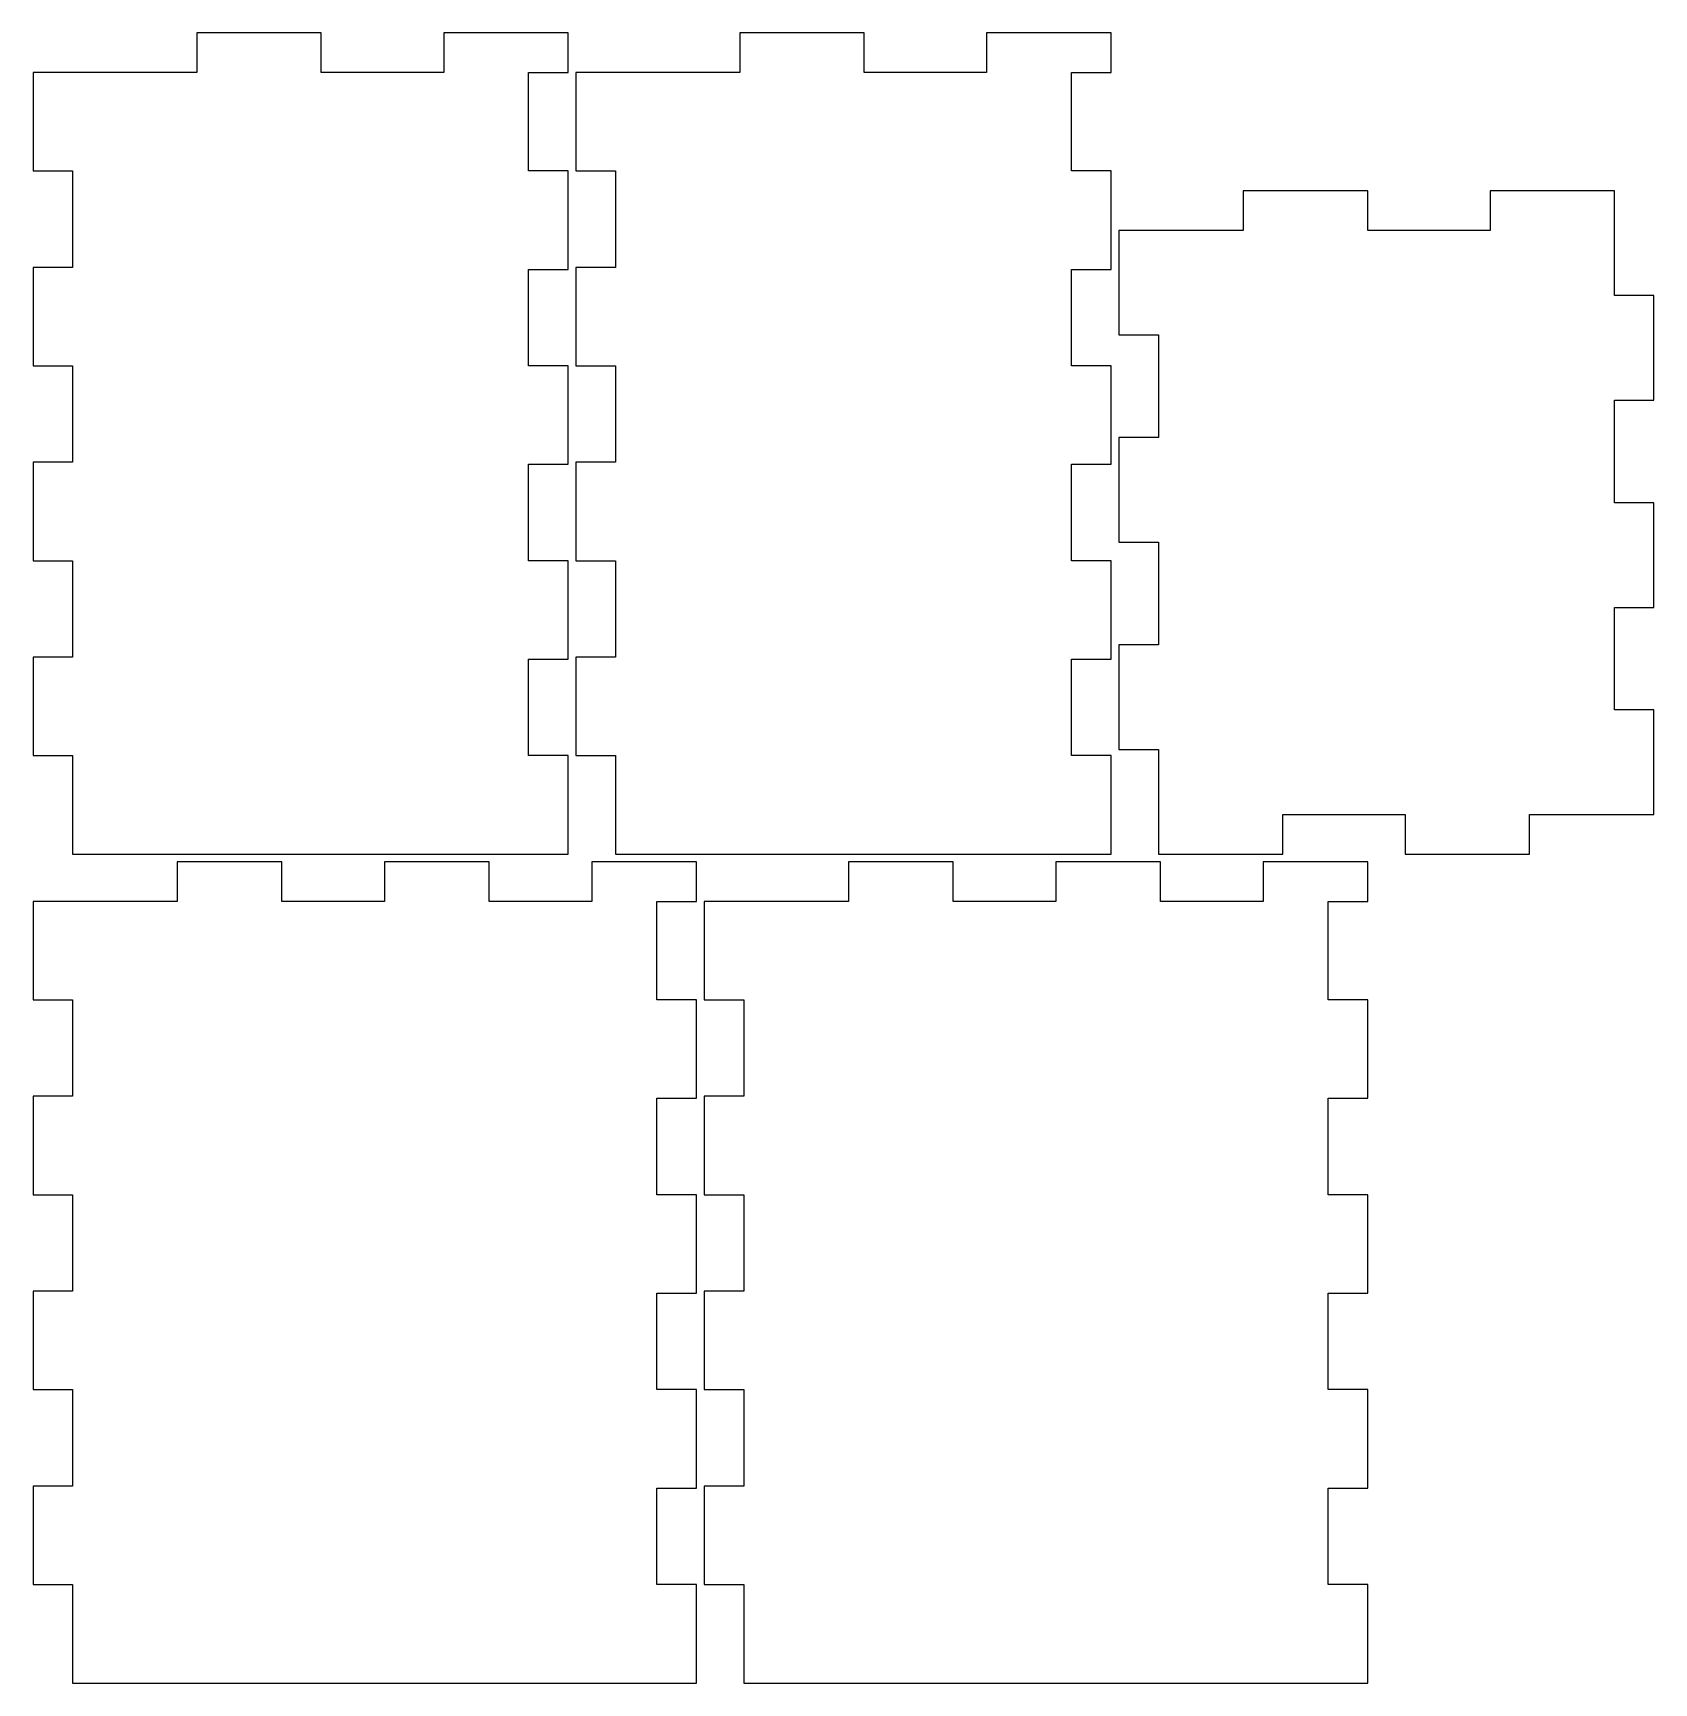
# Model space of a CAD drawing. Header units: metres. Extents: x -175 to -11, y 0 to 167.
import ezdxf

# ---------------------------------------------------------------- set-up
doc = ezdxf.new("R2010")
doc.units = ezdxf.units.M

msp = doc.modelspace()

# ---------------------------------------------------------------- linework, layer by layer
for p, q in [((-145.9, 167.1), (-158.5, 167.1)), ((-158.5, 167.1), (-158.5, 163.1)), ((-145.9, 163.1), (-145.9, 167.1)), ((-120.9, 167.1), (-133.5, 167.1)), ((-133.5, 167.1), (-133.5, 163.1)), ((-120.9, 163.1), (-120.9, 167.1)), ((-90.9, 167.1), (-103.5, 167.1)), ((-103.5, 167.1), (-103.5, 163.1)), ((-90.9, 163.1), (-90.9, 167.1)), ((-65.9, 167.1), (-78.5, 167.1)), ((-78.5, 167.1), (-78.5, 163.1)), ((-65.9, 163.1), (-65.9, 167.1)), ((-158.5, 163.1), (-175.1, 163.1)), ((-175.1, 163.1), (-175.1, 153.125)), ((-133.5, 163.1), (-145.9, 163.1)), ((-124.9, 153.125), (-124.9, 163.1)), ((-124.9, 163.1), (-120.9, 163.1)), ((-103.5, 163.1), (-120.1, 163.1)), ((-120.1, 163.1), (-120.1, 153.125)), ((-78.5, 163.1), (-90.9, 163.1)), ((-69.9, 153.125), (-69.9, 163.1)), ((-69.9, 163.1), (-65.9, 163.1)), ((-175.1, 153.125), (-171.1, 153.125)), ((-171.1, 153.125), (-171.1, 143.35)), ((-120.9, 153.125), (-124.9, 153.125)), ((-120.9, 143.15), (-120.9, 153.125)), ((-120.1, 153.125), (-116.1, 153.125)), ((-116.1, 153.125), (-116.1, 143.35)), ((-65.9, 153.125), (-69.9, 153.125)), ((-65.9, 143.15), (-65.9, 153.125)), ((-39.9, 151.1), (-52.5, 151.1)), ((-52.5, 151.1), (-52.5, 147.1)), ((-39.9, 147.1), (-39.9, 151.1)), ((-14.9, 151.1), (-27.5, 151.1)), ((-27.5, 151.1), (-27.5, 147.1)), ((-14.9, 140.5), (-14.9, 151.1)), ((-52.5, 147.1), (-65.1, 147.1)), ((-65.1, 147.1), (-65.1, 136.5)), ((-27.5, 147.1), (-39.9, 147.1)), ((-171.1, 143.35), (-175.1, 143.35)), ((-175.1, 143.35), (-175.1, 133.375)), ((-124.9, 133.375), (-124.9, 143.15)), ((-124.9, 143.15), (-120.9, 143.15)), ((-116.1, 143.35), (-120.1, 143.35)), ((-120.1, 143.35), (-120.1, 133.375)), ((-69.9, 133.375), (-69.9, 143.15)), ((-69.9, 143.15), (-65.9, 143.15)), ((-10.9, 140.5), (-14.9, 140.5)), ((-10.9, 129.9), (-10.9, 140.5)), ((-65.1, 136.5), (-61.1, 136.5)), ((-61.1, 136.5), (-61.1, 126.1)), ((-175.1, 133.375), (-171.1, 133.375)), ((-171.1, 133.375), (-171.1, 123.6)), ((-120.9, 133.375), (-124.9, 133.375)), ((-120.9, 123.4), (-120.9, 133.375)), ((-120.1, 133.375), (-116.1, 133.375)), ((-116.1, 133.375), (-116.1, 123.6)), ((-65.9, 133.375), (-69.9, 133.375)), ((-65.9, 123.4), (-65.9, 133.375)), ((-14.9, 119.5), (-14.9, 129.9)), ((-14.9, 129.9), (-10.9, 129.9)), ((-61.1, 126.1), (-65.1, 126.1)), ((-65.1, 126.1), (-65.1, 115.5)), ((-171.1, 123.6), (-175.1, 123.6)), ((-175.1, 123.6), (-175.1, 113.625)), ((-124.9, 113.625), (-124.9, 123.4)), ((-124.9, 123.4), (-120.9, 123.4)), ((-116.1, 123.6), (-120.1, 123.6)), ((-120.1, 123.6), (-120.1, 113.625)), ((-69.9, 113.625), (-69.9, 123.4)), ((-69.9, 123.4), (-65.9, 123.4)), ((-10.9, 119.5), (-14.9, 119.5)), ((-10.9, 108.9), (-10.9, 119.5)), ((-65.1, 115.5), (-61.1, 115.5)), ((-61.1, 115.5), (-61.1, 105.1)), ((-175.1, 113.625), (-171.1, 113.625)), ((-171.1, 113.625), (-171.1, 103.85)), ((-120.9, 113.625), (-124.9, 113.625)), ((-120.9, 103.65), (-120.9, 113.625)), ((-120.1, 113.625), (-116.1, 113.625)), ((-116.1, 113.625), (-116.1, 103.85)), ((-65.9, 113.625), (-69.9, 113.625)), ((-65.9, 103.65), (-65.9, 113.625)), ((-14.9, 98.5), (-14.9, 108.9)), ((-14.9, 108.9), (-10.9, 108.9)), ((-171.1, 103.85), (-175.1, 103.85)), ((-175.1, 103.85), (-175.1, 93.875)), ((-116.1, 103.85), (-120.1, 103.85)), ((-120.1, 103.85), (-120.1, 93.875)), ((-61.1, 105.1), (-65.1, 105.1)), ((-65.1, 105.1), (-65.1, 94.5)), ((-124.9, 93.875), (-124.9, 103.65)), ((-124.9, 103.65), (-120.9, 103.65)), ((-69.9, 93.875), (-69.9, 103.65)), ((-69.9, 103.65), (-65.9, 103.65)), ((-10.9, 98.5), (-14.9, 98.5)), ((-10.9, 87.9), (-10.9, 98.5)), ((-175.1, 93.875), (-171.1, 93.875)), ((-171.1, 93.875), (-171.1, 83.9)), ((-120.9, 93.875), (-124.9, 93.875)), ((-120.9, 83.9), (-120.9, 93.875)), ((-120.1, 93.875), (-116.1, 93.875)), ((-116.1, 93.875), (-116.1, 83.9)), ((-65.9, 93.875), (-69.9, 93.875)), ((-65.9, 83.9), (-65.9, 93.875)), ((-65.1, 94.5), (-61.1, 94.5)), ((-61.1, 94.5), (-61.1, 83.9)), ((-48.5, 87.9), (-36.1, 87.9)), ((-48.5, 83.9), (-48.5, 87.9)), ((-36.1, 87.9), (-36.1, 83.9)), ((-23.5, 83.9), (-23.5, 87.9)), ((-23.5, 87.9), (-10.9, 87.9)), ((-171.1, 83.9), (-120.9, 83.9)), ((-116.1, 83.9), (-65.9, 83.9)), ((-61.1, 83.9), (-48.5, 83.9)), ((-36.1, 83.9), (-23.5, 83.9)), ((-149.9, 83.1), (-160.5, 83.1)), ((-160.5, 83.1), (-160.5, 79.1)), ((-149.9, 79.1), (-149.9, 83.1)), ((-128.9, 83.1), (-139.5, 83.1)), ((-139.5, 83.1), (-139.5, 79.1)), ((-128.9, 79.1), (-128.9, 83.1)), ((-107.9, 83.1), (-118.5, 83.1)), ((-118.5, 83.1), (-118.5, 79.1)), ((-107.9, 79.1), (-107.9, 83.1)), ((-81.9, 83.1), (-92.5, 83.1)), ((-92.5, 83.1), (-92.5, 79.1)), ((-81.9, 79.1), (-81.9, 83.1)), ((-60.9, 83.1), (-71.5, 83.1)), ((-71.5, 83.1), (-71.5, 79.1)), ((-60.9, 79.1), (-60.9, 83.1)), ((-39.9, 83.1), (-50.5, 83.1)), ((-50.5, 83.1), (-50.5, 79.1)), ((-39.9, 79.1), (-39.9, 83.1)), ((-160.5, 79.1), (-175.1, 79.1)), ((-175.1, 79.1), (-175.1, 69.125)), ((-139.5, 79.1), (-149.9, 79.1)), ((-118.5, 79.1), (-128.9, 79.1)), ((-111.9, 69.125), (-111.9, 79.1)), ((-111.9, 79.1), (-107.9, 79.1)), ((-92.5, 79.1), (-107.1, 79.1)), ((-107.1, 79.1), (-107.1, 69.125)), ((-71.5, 79.1), (-81.9, 79.1)), ((-50.5, 79.1), (-60.9, 79.1)), ((-43.9, 69.125), (-43.9, 79.1)), ((-43.9, 79.1), (-39.9, 79.1)), ((-175.1, 69.125), (-171.1, 69.125)), ((-171.1, 69.125), (-171.1, 59.35)), ((-107.9, 69.125), (-111.9, 69.125)), ((-107.9, 59.15), (-107.9, 69.125)), ((-107.1, 69.125), (-103.1, 69.125)), ((-103.1, 69.125), (-103.1, 59.35)), ((-39.9, 69.125), (-43.9, 69.125)), ((-39.9, 59.15), (-39.9, 69.125)), ((-171.1, 59.35), (-175.1, 59.35)), ((-175.1, 59.35), (-175.1, 49.375)), ((-111.9, 49.375), (-111.9, 59.15)), ((-111.9, 59.15), (-107.9, 59.15)), ((-103.1, 59.35), (-107.1, 59.35)), ((-107.1, 59.35), (-107.1, 49.375)), ((-43.9, 49.375), (-43.9, 59.15)), ((-43.9, 59.15), (-39.9, 59.15)), ((-175.1, 49.375), (-171.1, 49.375)), ((-171.1, 49.375), (-171.1, 39.6)), ((-107.9, 49.375), (-111.9, 49.375)), ((-107.9, 39.4), (-107.9, 49.375)), ((-107.1, 49.375), (-103.1, 49.375)), ((-103.1, 49.375), (-103.1, 39.6)), ((-39.9, 49.375), (-43.9, 49.375)), ((-39.9, 39.4), (-39.9, 49.375)), ((-171.1, 39.6), (-175.1, 39.6)), ((-175.1, 39.6), (-175.1, 29.625)), ((-111.9, 29.625), (-111.9, 39.4)), ((-111.9, 39.4), (-107.9, 39.4)), ((-103.1, 39.6), (-107.1, 39.6)), ((-107.1, 39.6), (-107.1, 29.625)), ((-43.9, 29.625), (-43.9, 39.4)), ((-43.9, 39.4), (-39.9, 39.4)), ((-175.1, 29.625), (-171.1, 29.625)), ((-171.1, 29.625), (-171.1, 19.85)), ((-107.9, 29.625), (-111.9, 29.625)), ((-107.9, 19.65), (-107.9, 29.625)), ((-107.1, 29.625), (-103.1, 29.625)), ((-103.1, 29.625), (-103.1, 19.85)), ((-39.9, 29.625), (-43.9, 29.625)), ((-39.9, 19.65), (-39.9, 29.625)), ((-171.1, 19.85), (-175.1, 19.85)), ((-175.1, 19.85), (-175.1, 9.875)), ((-111.9, 9.875), (-111.9, 19.65)), ((-111.9, 19.65), (-107.9, 19.65)), ((-103.1, 19.85), (-107.1, 19.85)), ((-107.1, 19.85), (-107.1, 9.875)), ((-43.9, 9.875), (-43.9, 19.65)), ((-43.9, 19.65), (-39.9, 19.65)), ((-175.1, 9.875), (-171.1, 9.875)), ((-171.1, 9.875), (-171.1, -0.1)), ((-107.9, 9.875), (-111.9, 9.875)), ((-107.9, -0.1), (-107.9, 9.875)), ((-107.1, 9.875), (-103.1, 9.875)), ((-103.1, 9.875), (-103.1, -0.1)), ((-39.9, 9.875), (-43.9, 9.875)), ((-39.9, -0.1), (-39.9, 9.875)), ((-171.1, -0.1), (-107.9, -0.1)), ((-103.1, -0.1), (-39.9, -0.1))]:
    msp.add_line(p, q)

doc.saveas('drawing.dxf')
